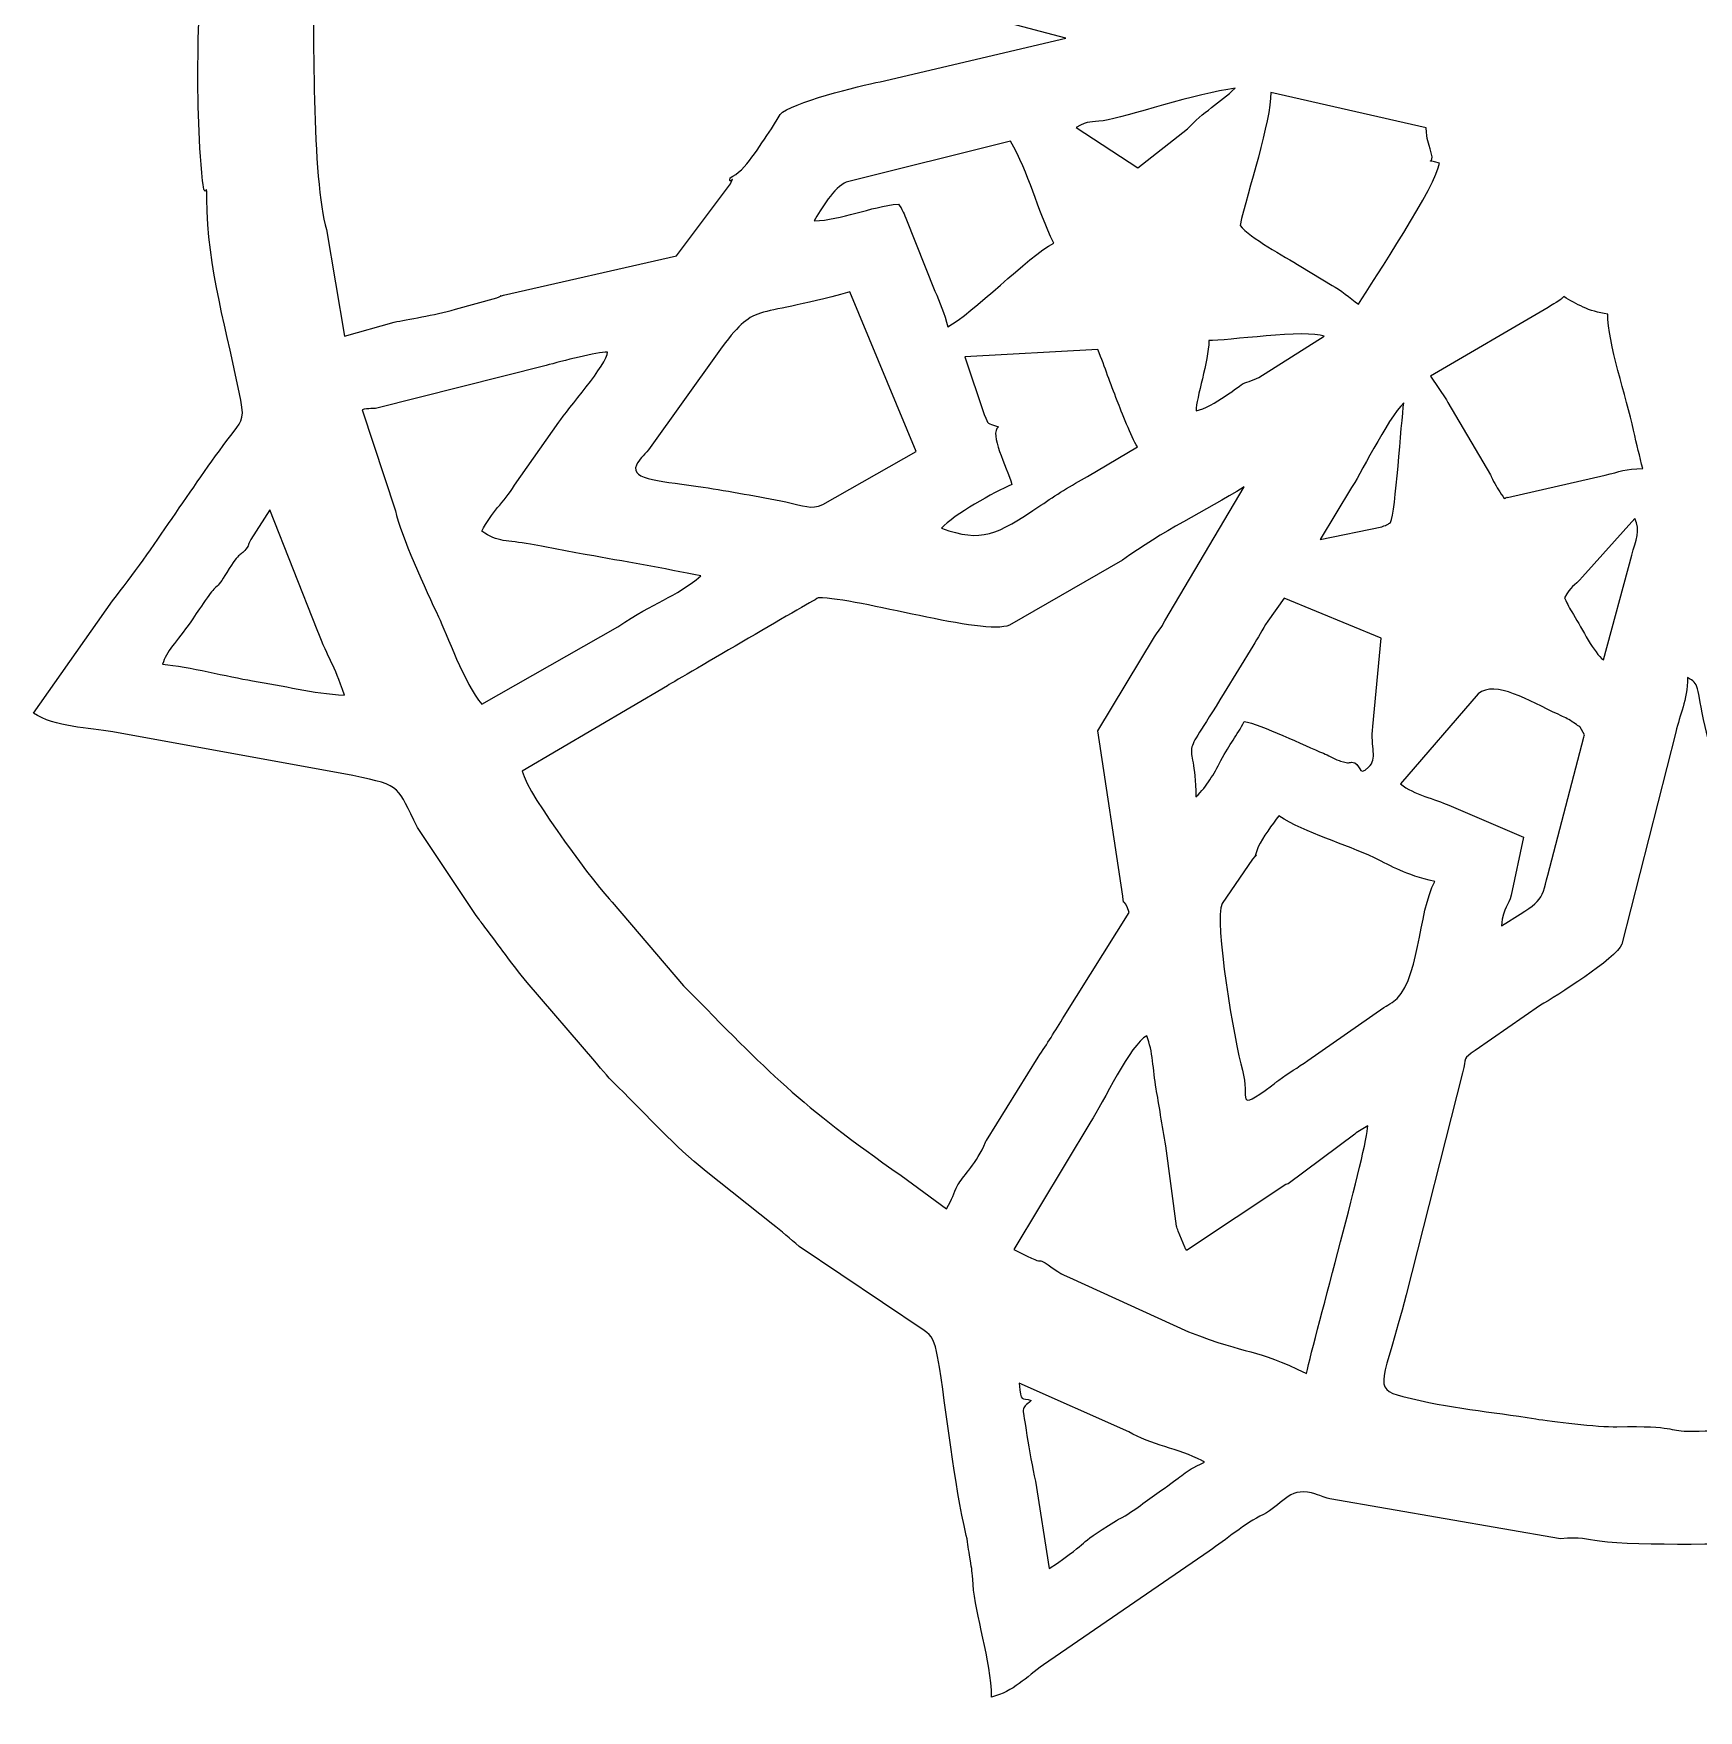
# Model space of a CAD drawing. Header units: millimetres. Extents: x -101 to 99, y -101 to 103.
# Drawn here: x 4.52 to 28.09, y 52.79 to 76.53 of the extents above; entities that cross this region are included whole.
import ezdxf

# ---------------------------------------------------------------- set-up
doc = ezdxf.new("R2010")
doc.units = ezdxf.units.MM
doc.header["$MEASUREMENT"] = 0
doc.layers.add('layer 1', color=7, linetype='Continuous')

msp = doc.modelspace()

# ---------------------------------------------------------------- linework, layer by layer
at = {"layer": 'layer 1'}
for points, knots in [([(49.3329, 69.6046), (49.2068, 69.7942), (49.063, 69.9256), (48.9628, 70.1201), (48.9628, 70.1201), (48.7252, 70.581), (48.4967, 70.5656), (48.672, 71.2179), (48.672, 71.2179), (48.9985, 72.4329), (49.1935, 73.6604), (49.2788, 74.9419), (49.2788, 74.9419), (49.2979, 75.2294), (49.2631, 75.5395), (49.2727, 75.8262), (49.2727, 75.8262), (49.282, 76.1036), (49.3384, 76.2111), (49.3382, 76.577), (49.3382, 76.577), (49.3382, 76.7209), (49.2752, 76.829), (49.2743, 77.0768), (49.2743, 77.0768), (49.2721, 77.6179), (49.2777, 78.1918), (49.1836, 78.7434), (49.1836, 78.7434), (49.1836, 78.7434), (48.6488, 81.6605), (48.6488, 81.6605), (48.6488, 81.6605), (49.1279, 82.3792), (49.6929, 83.057), (50.1663, 83.7835), (50.1663, 83.7835), (50.1663, 83.7835), (51.6617, 85.8653), (51.6617, 85.8653), (51.6617, 85.8653), (51.3902, 86.0437), (50.9704, 86.0581), (50.6489, 86.1096), (50.6489, 86.1096), (50.3084, 86.1642), (49.9095, 86.2347), (49.5848, 86.3007), (49.5848, 86.3007), (48.9134, 86.4373), (48.1897, 86.5359), (47.5111, 86.6775), (47.5111, 86.6775), (47.2407, 86.734), (46.8072, 86.7212), (46.5782, 86.8692), (46.5782, 86.8692), (46.5782, 86.8692), (45.8753, 87.9878), (45.8753, 87.9878), (45.8753, 87.9878), (45.7832, 88.1618), (45.7331, 88.2373), (45.6278, 88.3681), (45.6278, 88.3681), (45.1637, 88.9439), (45.2702, 88.8211), (45.289, 88.9786), (45.289, 88.9786), (45.2911, 88.9959), (45.3113, 88.9945), (45.3217, 89.0033), (45.3217, 89.0033), (45.0565, 89.0127), (45.1817, 88.9744), (45.0416, 89.1621), (45.0416, 89.1621), (45.0416, 89.1621), (43.454, 91.0277), (43.454, 91.0277), (43.454, 91.0277), (43.454, 91.0277), (38.8572, 94.6517), (38.8572, 94.6517), (38.8572, 94.6517), (38.9656, 94.9691), (38.829, 94.8211), (38.7985, 95.158), (38.7985, 95.158), (38.6872, 96.3902), (38.2451, 98.4827), (38.0541, 99.7979), (38.0541, 99.7979), (37.7736, 99.7102), (34.1701, 97.2032), (33.7737, 96.848), (33.7737, 96.848), (33.7737, 96.848), (30.0711, 97.5386), (30.0711, 97.5386), (30.0711, 97.5386), (30.6686, 98.4358), (30.87, 99.3492), (30.3448, 100.3861), (30.3448, 100.3861), (29.863, 101.3375), (28.8791, 101.7442), (27.8743, 101.7435), (27.8743, 101.7435), (26.9339, 101.7428), (26.0669, 100.9784), (25.7184, 100.1958), (25.7184, 100.1958), (25.2817, 99.2152), (25.54, 98.437), (26.0533, 97.5396), (26.0533, 97.5396), (26.0533, 97.5396), (24.3546, 97.2935), (24.3546, 97.2935), (24.3546, 97.2935), (22.553, 96.9199), (22.9925, 96.8451), (22.2499, 97.3681), (22.2499, 97.3681), (22.2499, 97.3681), (20.6712, 98.4925), (20.6712, 98.4925), (20.6712, 98.4925), (20.3647, 98.7067), (18.877, 99.8893), (18.5229, 99.9894), (18.5229, 99.9894), (18.5187, 99.4548), (18.159, 97.8277), (18.0568, 97.3144), (18.0568, 97.3144), (18.0568, 97.3144), (17.7431, 95.7366), (17.7431, 95.7366), (17.7431, 95.7366), (17.7356, 95.6062), (17.7594, 95.6784), (17.7305, 95.5066), (17.7305, 95.5066), (17.6847, 95.2348), (17.6454, 95.1434), (17.6428, 94.8417), (17.6428, 94.8417), (17.366, 94.7773), (16.6733, 94.3134), (16.4087, 94.13), (16.4087, 94.13), (16.4087, 94.13), (14.9833, 93.104), (14.9833, 93.104), (14.9833, 93.104), (14.0991, 92.4116), (12.6647, 91.1556), (11.9975, 90.258), (11.9975, 90.258), (11.9975, 90.258), (11.3502, 89.4606), (11.3502, 89.4606), (11.3502, 89.4606), (11.1776, 89.2437), (11.0587, 89.1054), (10.9157, 88.8907), (10.9157, 88.8907), (10.8381, 88.7743), (10.7956, 88.7158), (10.7042, 88.5992), (10.7042, 88.5992), (10.4338, 88.2542), (9.962, 87.2925), (9.6744, 87.1874), (9.6744, 87.1874), (9.6445, 87.1765), (9.5381, 87.1473), (9.5259, 87.1447), (9.5259, 87.1447), (9.4026, 87.1185), (9.3156, 87.1204), (9.1888, 87.1007), (9.1888, 87.1007), (8.9358, 87.0614), (8.7575, 87.0255), (8.5451, 86.9948), (8.5451, 86.9948), (8.5451, 86.9948), (5.9595, 86.5678), (5.9595, 86.5678), (5.9595, 86.5678), (5.5417, 86.5073), (5.0763, 86.3773), (4.6534, 86.3674), (4.6534, 86.3674), (4.7485, 86.1789), (4.8004, 86.1263), (4.9182, 85.9453), (4.9182, 85.9453), (5.0363, 85.7638), (5.0908, 85.7173), (5.2022, 85.5333), (5.2022, 85.5333), (5.2022, 85.5333), (6.8437, 83.165), (6.8437, 83.165), (6.8437, 83.165), (6.9583, 83.0177), (7.0068, 82.9132), (7.1239, 82.7512), (7.1239, 82.7512), (7.694, 81.9627), (7.6225, 82.2918), (7.4374, 81.3857), (7.4374, 81.3857), (7.4374, 81.3857), (6.9047, 78.2113), (6.9047, 78.2113), (6.9047, 78.2113), (6.8773, 77.0066), (6.785, 75.6665), (6.914, 74.447), (6.914, 74.447), (6.9483, 74.1232), (6.9751, 74.4873), (6.9754, 74.1921), (6.9754, 74.1921), (6.9767, 73.2167), (7.2694, 72.2912), (7.4552, 71.3419), (7.4552, 71.3419), (7.5136, 71.0439), (7.4471, 71.0237), (7.3117, 70.8429), (7.3117, 70.8429), (6.7333, 70.0708), (6.2371, 69.2603), (5.6375, 68.4991), (5.6375, 68.4991), (5.6375, 68.4991), (4.5203, 66.912), (4.5203, 66.912), (4.5203, 66.912), (4.8175, 66.7044), (5.3125, 66.7089), (5.6416, 66.6435), (5.6416, 66.6435), (5.6416, 66.6435), (9.0405, 66.0276), (9.0405, 66.0276), (9.0405, 66.0276), (9.7634, 65.8796), (9.6551, 65.8669), (9.957, 65.2927), (9.957, 65.2927), (9.957, 65.2927), (10.775, 64.0617), (10.775, 64.0617), (10.775, 64.0617), (10.8499, 63.9561), (10.8424, 63.9713), (10.9112, 63.8812), (10.9112, 63.8812), (11.1179, 63.6107), (11.2785, 63.374), (11.5074, 63.0982), (11.5074, 63.0982), (11.5074, 63.0982), (12.4668, 61.9828), (12.4668, 61.9828), (12.4668, 61.9828), (12.5726, 61.8492), (12.6871, 61.7211), (12.7954, 61.6162), (12.7954, 61.6162), (13.2297, 61.1958), (13.5814, 60.7846), (14.042, 60.4229), (14.042, 60.4229), (14.042, 60.4229), (14.9858, 59.6723), (14.9858, 59.6723), (14.9858, 59.6723), (15.1055, 59.578), (15.2316, 59.4679), (15.36, 59.3592), (15.36, 59.3592), (15.36, 59.3592), (17.1268, 58.1696), (17.1268, 58.1696), (17.1268, 58.1696), (17.237, 58.1044), (17.2854, 58.0065), (17.3196, 57.8032), (17.3196, 57.8032), (17.452, 57.0157), (17.5501, 56.0053), (17.7253, 55.2658), (17.7253, 55.2658), (17.7572, 55.1314), (17.753, 55.0888), (17.7784, 54.9359), (17.7784, 54.9359), (17.8084, 54.7547), (17.8083, 54.7898), (17.8218, 54.574), (17.8218, 54.574), (17.8476, 54.1588), (18.0819, 53.4992), (18.0836, 52.9795), (18.0836, 52.9795), (18.399, 53.0617), (18.5694, 53.2593), (18.8167, 53.439), (18.8167, 53.439), (18.8167, 53.439), (21.1641, 55.0471), (21.1641, 55.0471), (21.1641, 55.0471), (21.4032, 55.2081), (21.6697, 55.442), (21.9325, 55.5658), (21.9325, 55.5658), (22.1755, 55.6802), (22.2897, 55.9558), (22.6129, 55.8706), (22.6129, 55.8706), (22.7572, 55.8325), (22.7604, 55.8146), (22.8701, 55.7872), (22.8701, 55.7872), (22.8701, 55.7872), (26.1393, 55.2225), (26.1393, 55.2225), (26.1393, 55.2225), (26.4266, 55.2464), (26.4915, 55.2148), (26.6912, 55.1874), (26.6912, 55.1874), (27.226, 55.1141), (28.7329, 55.1464), (29.3202, 55.1734), (29.3202, 55.1734), (30.1788, 55.2131), (31.0976, 55.376), (31.938, 55.5052), (31.938, 55.5052), (33.543, 55.752), (33.0172, 56.1126), (34.2214, 55.1844), (34.2214, 55.1844), (34.2214, 55.1844), (36.7485, 53.3733), (36.7485, 53.3733), (36.7485, 53.3733), (37.0148, 53.1787), (37.3126, 52.9163), (37.6143, 52.7912), (37.6143, 52.7912), (37.6143, 52.7912), (38.55, 57.8747), (38.55, 57.8747), (38.55, 57.8747), (38.5573, 57.8793), (38.5704, 57.885), (38.5731, 57.8867), (38.5731, 57.8867), (38.5757, 57.8883), (38.5923, 57.897), (38.5956, 57.8992), (38.5956, 57.8992), (38.599, 57.9014), (38.6139, 57.9106), (38.6177, 57.9134), (38.6177, 57.9134), (38.6177, 57.9134), (38.6641, 57.951), (38.6641, 57.951), (38.6641, 57.951), (38.7201, 57.9968), (38.7126, 58.0047), (38.7934, 58.0567), (38.7934, 58.0567), (39.6155, 58.5865), (40.1397, 58.8596), (40.9853, 59.5186), (40.9853, 59.5186), (41.253, 59.7271), (40.7447, 59.361), (41.0484, 59.5672), (41.0484, 59.5672), (41.0484, 59.5672), (41.1989, 59.6721), (41.1989, 59.6721), (41.1989, 59.6721), (41.4233, 59.903), (41.6662, 60.0228), (41.8969, 60.232), (41.8969, 60.232), (42.7747, 61.0282), (43.6123, 61.8422), (44.371, 62.7767), (44.371, 62.7767), (44.4523, 62.8769), (44.5039, 62.9641), (44.5941, 63.0631), (44.5941, 63.0631), (45.0232, 63.5344), (45.4262, 64.0917), (45.7871, 64.6389), (45.7871, 64.6389), (45.7871, 64.6389), (45.9183, 64.8691), (45.9183, 64.8691), (45.9183, 64.8691), (45.9318, 64.8921), (46.0117, 65.0249), (46.0168, 65.0322), (46.0168, 65.0322), (46.0168, 65.0322), (46.1485, 65.1842), (46.1485, 65.1842), (46.1485, 65.1842), (46.1517, 65.1891), (46.1593, 65.2033), (46.1618, 65.2084), (46.1618, 65.2084), (46.1618, 65.2084), (46.3256, 65.5941), (46.3256, 65.5941), (46.3256, 65.5941), (46.8783, 65.5856), (48.3506, 65.903), (48.8767, 65.9933), (48.8767, 65.9933), (48.8767, 65.9933), (51.4721, 66.4727), (51.4721, 66.4727), (51.4721, 66.4727), (51.4721, 66.4727), (49.6834, 69.0796), (49.6834, 69.0796), (49.6834, 69.0796), (49.6138, 69.1897), (49.5919, 69.2397), (49.5149, 69.3489), (49.5149, 69.3489), (49.5149, 69.3489), (49.3329, 69.6046), (49.3329, 69.6046)], [0, 0, 0, 0, 0.0087719, 0.0087719, 0.0087719, 0.0087719, 0.0175439, 0.0175439, 0.0175439, 0.0175439, 0.0263158, 0.0263158, 0.0263158, 0.0263158, 0.0350877, 0.0350877, 0.0350877, 0.0350877, 0.0438596, 0.0438596, 0.0438596, 0.0438596, 0.0526316, 0.0526316, 0.0526316, 0.0526316, 0.0614035, 0.0614035, 0.0614035, 0.0614035, 0.0701754, 0.0701754, 0.0701754, 0.0701754, 0.0789474, 0.0789474, 0.0789474, 0.0789474, 0.0877193, 0.0877193, 0.0877193, 0.0877193, 0.0964912, 0.0964912, 0.0964912, 0.0964912, 0.1052632, 0.1052632, 0.1052632, 0.1052632, 0.1140351, 0.1140351, 0.1140351, 0.1140351, 0.122807, 0.122807, 0.122807, 0.122807, 0.1315789, 0.1315789, 0.1315789, 0.1315789, 0.1403509, 0.1403509, 0.1403509, 0.1403509, 0.1491228, 0.1491228, 0.1491228, 0.1491228, 0.1578947, 0.1578947, 0.1578947, 0.1578947, 0.1666667, 0.1666667, 0.1666667, 0.1666667, 0.1754386, 0.1754386, 0.1754386, 0.1754386, 0.1842105, 0.1842105, 0.1842105, 0.1842105, 0.1929825, 0.1929825, 0.1929825, 0.1929825, 0.2017544, 0.2017544, 0.2017544, 0.2017544, 0.2105263, 0.2105263, 0.2105263, 0.2105263, 0.2192982, 0.2192982, 0.2192982, 0.2192982, 0.2280702, 0.2280702, 0.2280702, 0.2280702, 0.2368421, 0.2368421, 0.2368421, 0.2368421, 0.245614, 0.245614, 0.245614, 0.245614, 0.254386, 0.254386, 0.254386, 0.254386, 0.2631579, 0.2631579, 0.2631579, 0.2631579, 0.2719298, 0.2719298, 0.2719298, 0.2719298, 0.2807018, 0.2807018, 0.2807018, 0.2807018, 0.2894737, 0.2894737, 0.2894737, 0.2894737, 0.2982456, 0.2982456, 0.2982456, 0.2982456, 0.3070175, 0.3070175, 0.3070175, 0.3070175, 0.3157895, 0.3157895, 0.3157895, 0.3157895, 0.3245614, 0.3245614, 0.3245614, 0.3245614, 0.3333333, 0.3333333, 0.3333333, 0.3333333, 0.3421053, 0.3421053, 0.3421053, 0.3421053, 0.3508772, 0.3508772, 0.3508772, 0.3508772, 0.3596491, 0.3596491, 0.3596491, 0.3596491, 0.3684211, 0.3684211, 0.3684211, 0.3684211, 0.377193, 0.377193, 0.377193, 0.377193, 0.3859649, 0.3859649, 0.3859649, 0.3859649, 0.3947368, 0.3947368, 0.3947368, 0.3947368, 0.4035088, 0.4035088, 0.4035088, 0.4035088, 0.4122807, 0.4122807, 0.4122807, 0.4122807, 0.4210526, 0.4210526, 0.4210526, 0.4210526, 0.4298246, 0.4298246, 0.4298246, 0.4298246, 0.4385965, 0.4385965, 0.4385965, 0.4385965, 0.4473684, 0.4473684, 0.4473684, 0.4473684, 0.4561404, 0.4561404, 0.4561404, 0.4561404, 0.4649123, 0.4649123, 0.4649123, 0.4649123, 0.4736842, 0.4736842, 0.4736842, 0.4736842, 0.4824561, 0.4824561, 0.4824561, 0.4824561, 0.4912281, 0.4912281, 0.4912281, 0.4912281, 0.5, 0.5, 0.5, 0.5, 0.5087719, 0.5087719, 0.5087719, 0.5087719, 0.5175439, 0.5175439, 0.5175439, 0.5175439, 0.5263158, 0.5263158, 0.5263158, 0.5263158, 0.5350877, 0.5350877, 0.5350877, 0.5350877, 0.5438596, 0.5438596, 0.5438596, 0.5438596, 0.5526316, 0.5526316, 0.5526316, 0.5526316, 0.5614035, 0.5614035, 0.5614035, 0.5614035, 0.5701754, 0.5701754, 0.5701754, 0.5701754, 0.5789474, 0.5789474, 0.5789474, 0.5789474, 0.5877193, 0.5877193, 0.5877193, 0.5877193, 0.5964912, 0.5964912, 0.5964912, 0.5964912, 0.6052632, 0.6052632, 0.6052632, 0.6052632, 0.6140351, 0.6140351, 0.6140351, 0.6140351, 0.622807, 0.622807, 0.622807, 0.622807, 0.6315789, 0.6315789, 0.6315789, 0.6315789, 0.6403509, 0.6403509, 0.6403509, 0.6403509, 0.6491228, 0.6491228, 0.6491228, 0.6491228, 0.6578947, 0.6578947, 0.6578947, 0.6578947, 0.6666667, 0.6666667, 0.6666667, 0.6666667, 0.6754386, 0.6754386, 0.6754386, 0.6754386, 0.6842105, 0.6842105, 0.6842105, 0.6842105, 0.6929825, 0.6929825, 0.6929825, 0.6929825, 0.7017544, 0.7017544, 0.7017544, 0.7017544, 0.7105263, 0.7105263, 0.7105263, 0.7105263, 0.7192982, 0.7192982, 0.7192982, 0.7192982, 0.7280702, 0.7280702, 0.7280702, 0.7280702, 0.7368421, 0.7368421, 0.7368421, 0.7368421, 0.745614, 0.745614, 0.745614, 0.745614, 0.754386, 0.754386, 0.754386, 0.754386, 0.7631579, 0.7631579, 0.7631579, 0.7631579, 0.7719298, 0.7719298, 0.7719298, 0.7719298, 0.7807018, 0.7807018, 0.7807018, 0.7807018, 0.7894737, 0.7894737, 0.7894737, 0.7894737, 0.7982456, 0.7982456, 0.7982456, 0.7982456, 0.8070175, 0.8070175, 0.8070175, 0.8070175, 0.8157895, 0.8157895, 0.8157895, 0.8157895, 0.8245614, 0.8245614, 0.8245614, 0.8245614, 0.8333333, 0.8333333, 0.8333333, 0.8333333, 0.8421053, 0.8421053, 0.8421053, 0.8421053, 0.8508772, 0.8508772, 0.8508772, 0.8508772, 0.8596491, 0.8596491, 0.8596491, 0.8596491, 0.8684211, 0.8684211, 0.8684211, 0.8684211, 0.877193, 0.877193, 0.877193, 0.877193, 0.8859649, 0.8859649, 0.8859649, 0.8859649, 0.8947368, 0.8947368, 0.8947368, 0.8947368, 0.9035088, 0.9035088, 0.9035088, 0.9035088, 0.9122807, 0.9122807, 0.9122807, 0.9122807, 0.9210526, 0.9210526, 0.9210526, 0.9210526, 0.9298246, 0.9298246, 0.9298246, 0.9298246, 0.9385965, 0.9385965, 0.9385965, 0.9385965, 0.9473684, 0.9473684, 0.9473684, 0.9473684, 0.9561404, 0.9561404, 0.9561404, 0.9561404, 0.9649123, 0.9649123, 0.9649123, 0.9649123, 0.9736842, 0.9736842, 0.9736842, 0.9736842, 0.9824561, 0.9824561, 0.9824561, 0.9824561, 1, 1, 1, 1]), ([(15.0738, 77.7133), (15.2736, 77.4215), (15.3194, 77.4617), (15.5328, 77.4182), (15.5328, 77.4182), (15.5328, 77.4182), (19.1366, 76.4657), (19.1366, 76.4657), (19.1366, 76.4657), (19.1366, 76.4657), (16.5048, 75.8495), (16.5048, 75.8495), (16.5048, 75.8495), (16.2224, 75.7949), (15.2357, 75.5481), (15.0886, 75.3843), (15.0886, 75.3843), (15.0886, 75.3843), (14.9657, 75.1823), (14.9657, 75.1823), (14.9657, 75.1823), (14.7933, 74.9398), (14.6015, 74.5845), (14.3811, 74.4906), (14.3811, 74.4906), (14.3623, 74.3589), (14.4601, 74.5607), (14.3882, 74.4058), (14.3882, 74.4058), (14.3882, 74.4058), (13.6213, 73.3821), (13.6213, 73.3821), (13.6213, 73.3821), (13.6213, 73.3821), (11.1741, 72.8258), (11.1741, 72.8258), (11.1741, 72.8258), (11.0675, 72.8048), (11.2064, 72.8361), (11.078, 72.7906), (11.078, 72.7906), (11.078, 72.7906), (10.4918, 72.6286), (10.4918, 72.6286), (10.4918, 72.6286), (10.1904, 72.5391), (9.8114, 72.4879), (9.6273, 72.4453), (9.6273, 72.4453), (9.6273, 72.4453), (8.921, 72.2466), (8.921, 72.2466), (8.921, 72.2466), (8.921, 72.2466), (8.6678, 73.7572), (8.6678, 73.7572), (8.6678, 73.7572), (8.4594, 74.4311), (8.4835, 76.6664), (8.483, 77.6439), (8.483, 77.6439), (8.483, 77.6439), (8.6944, 79.3104), (8.6944, 79.3104), (8.6944, 79.3104), (8.7097, 79.6191), (8.8319, 80.5183), (9.0468, 80.8446), (9.0468, 80.8446), (9.0468, 80.8446), (11.9583, 80.1163), (11.9583, 80.1163), (11.9583, 80.1163), (12.9818, 79.8512), (13.6911, 79.8219), (13.9643, 79.3154), (13.9643, 79.3154), (14.0713, 79.1171), (14.0976, 79.2641), (14.1653, 78.9325), (14.1653, 78.9325), (14.181, 78.8555), (14.1634, 78.8969), (14.1928, 78.8442), (14.1928, 78.8442), (14.1928, 78.8442), (15.0738, 77.7133), (15.0738, 77.7133)], [0, 0, 0, 0, 0.0434783, 0.0434783, 0.0434783, 0.0434783, 0.0869565, 0.0869565, 0.0869565, 0.0869565, 0.1304348, 0.1304348, 0.1304348, 0.1304348, 0.173913, 0.173913, 0.173913, 0.173913, 0.2173913, 0.2173913, 0.2173913, 0.2173913, 0.2608696, 0.2608696, 0.2608696, 0.2608696, 0.3043478, 0.3043478, 0.3043478, 0.3043478, 0.3478261, 0.3478261, 0.3478261, 0.3478261, 0.3913043, 0.3913043, 0.3913043, 0.3913043, 0.4347826, 0.4347826, 0.4347826, 0.4347826, 0.4782609, 0.4782609, 0.4782609, 0.4782609, 0.5217391, 0.5217391, 0.5217391, 0.5217391, 0.5652174, 0.5652174, 0.5652174, 0.5652174, 0.6086957, 0.6086957, 0.6086957, 0.6086957, 0.6521739, 0.6521739, 0.6521739, 0.6521739, 0.6956522, 0.6956522, 0.6956522, 0.6956522, 0.7391304, 0.7391304, 0.7391304, 0.7391304, 0.7826087, 0.7826087, 0.7826087, 0.7826087, 0.826087, 0.826087, 0.826087, 0.826087, 0.8695652, 0.8695652, 0.8695652, 0.8695652, 0.9130435, 0.9130435, 0.9130435, 0.9130435, 1, 1, 1, 1]), ([(19.279, 75.199), (19.4671, 75.3093), (19.4843, 75.2669), (19.6649, 75.2971), (19.6649, 75.2971), (19.9859, 75.3509), (21.0013, 75.69), (21.5312, 75.7567), (21.5312, 75.7567), (21.3238, 75.5591), (21.0699, 75.4134), (20.8588, 75.1834), (20.8588, 75.1834), (20.8588, 75.1834), (20.1549, 74.6314), (20.1549, 74.6314), (20.1549, 74.6314), (20.1549, 74.6314), (19.279, 75.199), (19.279, 75.199)], [0, 0, 0, 0, 0.1666667, 0.1666667, 0.1666667, 0.1666667, 0.3333333, 0.3333333, 0.3333333, 0.3333333, 0.5, 0.5, 0.5, 0.5, 0.6666667, 0.6666667, 0.6666667, 0.6666667, 1, 1, 1, 1]), ([(24.3089, 74.8426), (24.3595, 74.6613), (24.1931, 74.7703), (24.4226, 74.6942), (24.4226, 74.6942), (24.3986, 74.4128), (23.4852, 73.0342), (23.2782, 72.7006), (23.2782, 72.7006), (23.1544, 72.787), (23.0205, 72.9078), (22.9034, 72.9642), (22.9034, 72.9642), (22.9034, 72.9642), (22.4624, 73.2344), (22.4624, 73.2344), (22.4624, 73.2344), (22.2162, 73.3806), (21.7501, 73.6339), (21.6011, 73.8156), (21.6011, 73.8156), (21.707, 74.2987), (22.0407, 75.284), (22.0377, 75.6984), (22.0377, 75.6984), (22.0377, 75.6984), (24.2345, 75.1963), (24.2345, 75.1963), (24.2345, 75.1963), (24.2446, 75.0096), (24.2611, 75.0143), (24.3089, 74.8426)], [0, 0, 0, 0, 0.1111111, 0.1111111, 0.1111111, 0.1111111, 0.2222222, 0.2222222, 0.2222222, 0.2222222, 0.3333333, 0.3333333, 0.3333333, 0.3333333, 0.4444444, 0.4444444, 0.4444444, 0.4444444, 0.5555556, 0.5555556, 0.5555556, 0.5555556, 0.6666667, 0.6666667, 0.6666667, 0.6666667, 0.7777778, 0.7777778, 0.7777778, 0.7777778, 1, 1, 1, 1]), ([(15.5735, 73.8781), (15.6623, 74.042), (15.8586, 74.36), (16.027, 74.4281), (16.027, 74.4281), (16.027, 74.4281), (18.3508, 75.0077), (18.3508, 75.0077), (18.3508, 75.0077), (18.6162, 74.5529), (18.7241, 74.0542), (18.9625, 73.5645), (18.9625, 73.5645), (18.6082, 73.378), (17.8052, 72.5607), (17.4626, 72.3785), (17.4626, 72.3785), (17.422, 72.5654), (17.3468, 72.7305), (17.2821, 72.8863), (17.2821, 72.8863), (17.2821, 72.8863), (16.8719, 73.9175), (16.8719, 73.9175), (16.8719, 73.9175), (16.8252, 74.0175), (16.8263, 74.03), (16.7659, 74.1179), (16.7659, 74.1179), (16.3697, 74.0781), (15.9538, 73.8919), (15.5735, 73.8781)], [0, 0, 0, 0, 0.1111111, 0.1111111, 0.1111111, 0.1111111, 0.2222222, 0.2222222, 0.2222222, 0.2222222, 0.3333333, 0.3333333, 0.3333333, 0.3333333, 0.4444444, 0.4444444, 0.4444444, 0.4444444, 0.5555556, 0.5555556, 0.5555556, 0.5555556, 0.6666667, 0.6666667, 0.6666667, 0.6666667, 0.7777778, 0.7777778, 0.7777778, 0.7777778, 1, 1, 1, 1]), ([(15.6949, 69.8624), (15.5184, 69.7887), (15.4385, 69.8463), (15.1713, 69.8997), (15.1713, 69.8997), (14.779, 69.9782), (14.3749, 70.0506), (13.9985, 70.1099), (13.9985, 70.1099), (13.4463, 70.1968), (12.957, 70.2014), (13.0564, 70.4226), (13.0564, 70.4226), (13.0936, 70.5054), (13.1556, 70.5535), (13.2278, 70.6384), (13.2278, 70.6384), (13.2278, 70.6384), (14.2199, 72.0311), (14.2199, 72.0311), (14.2199, 72.0311), (14.7671, 72.7563), (14.636, 72.4691), (16.0756, 72.8728), (16.0756, 72.8728), (16.0756, 72.8728), (17.0167, 70.6151), (17.0167, 70.6151), (17.0167, 70.6151), (17.0167, 70.6151), (15.6949, 69.8624), (15.6949, 69.8624)], [0, 0, 0, 0, 0.1111111, 0.1111111, 0.1111111, 0.1111111, 0.2222222, 0.2222222, 0.2222222, 0.2222222, 0.3333333, 0.3333333, 0.3333333, 0.3333333, 0.4444444, 0.4444444, 0.4444444, 0.4444444, 0.5555556, 0.5555556, 0.5555556, 0.5555556, 0.6666667, 0.6666667, 0.6666667, 0.6666667, 0.7777778, 0.7777778, 0.7777778, 0.7777778, 1, 1, 1, 1]), ([(25.9615, 72.6538), (26.0192, 72.6893), (26.0226, 72.6881), (26.0772, 72.7242), (26.0772, 72.7242), (26.1962, 72.8031), (26.1226, 72.7551), (26.1845, 72.8068), (26.1845, 72.8068), (26.3683, 72.7002), (26.5288, 72.5973), (26.8074, 72.5604), (26.8074, 72.5604), (26.8018, 72.1649), (27.073, 71.3703), (27.1705, 70.9183), (27.1705, 70.9183), (27.2175, 70.7007), (27.2607, 70.5486), (27.3012, 70.3721), (27.3012, 70.3721), (27.0587, 70.3696), (26.9769, 70.3299), (26.7699, 70.2779), (26.7699, 70.2779), (26.7699, 70.2779), (25.3884, 69.9628), (25.3884, 69.9628), (25.3884, 69.9628), (25.38, 69.9776), (25.3562, 69.9539), (25.3404, 69.9483), (25.3404, 69.9483), (25.2825, 70.0365), (25.2363, 70.1068), (25.1913, 70.1901), (25.1913, 70.1901), (25.1377, 70.2892), (25.1665, 70.2451), (25.1479, 70.2853), (25.1479, 70.2853), (25.1479, 70.2853), (24.5445, 71.3098), (24.5445, 71.3098), (24.5445, 71.3098), (24.5401, 71.3179), (24.531, 71.3348), (24.5261, 71.3435), (24.5261, 71.3435), (24.5261, 71.3435), (24.297, 71.6817), (24.297, 71.6817), (24.297, 71.6817), (24.297, 71.6817), (25.9615, 72.6538), (25.9615, 72.6538)], [0, 0, 0, 0, 0.0666667, 0.0666667, 0.0666667, 0.0666667, 0.1333333, 0.1333333, 0.1333333, 0.1333333, 0.2, 0.2, 0.2, 0.2, 0.2666667, 0.2666667, 0.2666667, 0.2666667, 0.3333333, 0.3333333, 0.3333333, 0.3333333, 0.4, 0.4, 0.4, 0.4, 0.4666667, 0.4666667, 0.4666667, 0.4666667, 0.5333333, 0.5333333, 0.5333333, 0.5333333, 0.6, 0.6, 0.6, 0.6, 0.6666667, 0.6666667, 0.6666667, 0.6666667, 0.7333333, 0.7333333, 0.7333333, 0.7333333, 0.8, 0.8, 0.8, 0.8, 0.8666667, 0.8666667, 0.8666667, 0.8666667, 1, 1, 1, 1]), ([(21.1593, 72.1836), (21.3891, 72.1791), (22.5523, 72.3471), (22.7908, 72.2466), (22.7908, 72.2466), (22.7908, 72.2466), (21.8663, 71.6621), (21.8663, 71.6621), (21.8663, 71.6621), (21.793, 71.6233), (21.6504, 71.578), (21.6436, 71.5749), (21.6436, 71.5749), (21.6113, 71.5601), (21.2215, 71.2438), (20.9796, 71.1887), (20.9796, 71.1887), (20.9773, 71.3743), (21.1576, 71.8882), (21.1593, 72.1836)], [0, 0, 0, 0, 0.1666667, 0.1666667, 0.1666667, 0.1666667, 0.3333333, 0.3333333, 0.3333333, 0.3333333, 0.5, 0.5, 0.5, 0.5, 0.6666667, 0.6666667, 0.6666667, 0.6666667, 1, 1, 1, 1]), ([(9.172, 71.2039), (9.2497, 71.2278), (9.3618, 71.2234), (9.3624, 71.2235), (9.3624, 71.2235), (9.3624, 71.2235), (11.7767, 71.8319), (11.7767, 71.8319), (11.7767, 71.8319), (11.9994, 71.8921), (12.5076, 72.0263), (12.6444, 72.022), (12.6444, 72.022), (12.6521, 71.8581), (12.0711, 71.2029), (11.9567, 71.0312), (11.9567, 71.0312), (11.9567, 71.0312), (11.3296, 70.1356), (11.3296, 70.1356), (11.3296, 70.1356), (11.1767, 69.8867), (10.9993, 69.7576), (10.8663, 69.4852), (10.8663, 69.4852), (11.0961, 69.3232), (11.2196, 69.3632), (11.5564, 69.3022), (11.5564, 69.3022), (11.8357, 69.2517), (12.069, 69.2029), (12.3568, 69.1518), (12.3568, 69.1518), (12.8553, 69.0632), (13.4549, 68.9572), (13.9677, 68.8544), (13.9677, 68.8544), (13.5959, 68.5403), (13.3214, 68.4903), (12.7943, 68.1332), (12.7943, 68.1332), (12.7943, 68.1332), (10.8665, 67.0377), (10.8665, 67.0377), (10.8665, 67.0377), (10.6232, 67.3204), (10.3608, 68.046), (10.2533, 68.2741), (10.2533, 68.2741), (10.0805, 68.6407), (9.7102, 69.4434), (9.6427, 69.7742), (9.6427, 69.7742), (9.6427, 69.7742), (9.172, 71.2039), (9.172, 71.2039)], [0, 0, 0, 0, 0.0666667, 0.0666667, 0.0666667, 0.0666667, 0.1333333, 0.1333333, 0.1333333, 0.1333333, 0.2, 0.2, 0.2, 0.2, 0.2666667, 0.2666667, 0.2666667, 0.2666667, 0.3333333, 0.3333333, 0.3333333, 0.3333333, 0.4, 0.4, 0.4, 0.4, 0.4666667, 0.4666667, 0.4666667, 0.4666667, 0.5333333, 0.5333333, 0.5333333, 0.5333333, 0.6, 0.6, 0.6, 0.6, 0.6666667, 0.6666667, 0.6666667, 0.6666667, 0.7333333, 0.7333333, 0.7333333, 0.7333333, 0.8, 0.8, 0.8, 0.8, 0.8666667, 0.8666667, 0.8666667, 0.8666667, 1, 1, 1, 1]), ([(19.8631, 71.3302), (19.9217, 71.1785), (20.0621, 70.8212), (20.1476, 70.6815), (20.1476, 70.6815), (20.1476, 70.6815), (19.4408, 70.2606), (19.4408, 70.2606), (19.4408, 70.2606), (19.2109, 70.1368), (18.9878, 69.9925), (18.783, 69.8543), (18.783, 69.8543), (18.1408, 69.4212), (17.9467, 69.3269), (17.3749, 69.5274), (17.3749, 69.5274), (17.547, 69.724), (18.1208, 70.0377), (18.3692, 70.1471), (18.3692, 70.1471), (18.3025, 70.4068), (18.0418, 70.8655), (18.1812, 70.9637), (18.1812, 70.9637), (17.9988, 71.0279), (18.0555, 70.9822), (17.9766, 71.136), (17.9766, 71.136), (17.9766, 71.136), (17.7059, 71.9539), (17.7059, 71.9539), (17.7059, 71.9539), (17.7059, 71.9539), (19.5901, 72.0583), (19.5901, 72.0583), (19.5901, 72.0583), (19.6904, 71.7924), (19.7632, 71.5887), (19.8631, 71.3302)], [0, 0, 0, 0, 0.0909091, 0.0909091, 0.0909091, 0.0909091, 0.1818182, 0.1818182, 0.1818182, 0.1818182, 0.2727273, 0.2727273, 0.2727273, 0.2727273, 0.3636364, 0.3636364, 0.3636364, 0.3636364, 0.4545455, 0.4545455, 0.4545455, 0.4545455, 0.5454545, 0.5454545, 0.5454545, 0.5454545, 0.6363636, 0.6363636, 0.6363636, 0.6363636, 0.7272727, 0.7272727, 0.7272727, 0.7272727, 0.8181818, 0.8181818, 0.8181818, 0.8181818, 1, 1, 1, 1]), ([(23.1792, 70.1045), (23.2618, 70.2067), (23.6898, 71.0832), (23.9205, 71.3052), (23.9205, 71.3052), (23.8799, 71.0158), (23.8035, 69.7619), (23.7321, 69.6107), (23.7321, 69.6107), (23.6838, 69.5807), (23.7008, 69.5827), (23.6065, 69.5489), (23.6065, 69.5489), (23.6065, 69.5489), (22.7364, 69.368), (22.7364, 69.368), (22.7364, 69.368), (22.7364, 69.368), (23.1792, 70.1045), (23.1792, 70.1045)], [0, 0, 0, 0, 0.1666667, 0.1666667, 0.1666667, 0.1666667, 0.3333333, 0.3333333, 0.3333333, 0.3333333, 0.5, 0.5, 0.5, 0.5, 0.6666667, 0.6666667, 0.6666667, 0.6666667, 1, 1, 1, 1]), ([(19.5901, 66.661), (19.5901, 66.661), (19.9437, 64.3199), (19.9437, 64.3199), (19.9437, 64.3199), (19.9527, 64.1293), (19.9435, 64.3604), (20.0294, 64.0879), (20.0294, 64.0879), (20.0294, 64.0879), (19.1128, 62.6216), (19.1128, 62.6216), (19.1128, 62.6216), (18.9735, 62.4028), (18.8743, 62.2307), (18.745, 62.0409), (18.745, 62.0409), (18.745, 62.0409), (18.0099, 60.862), (18.0099, 60.862), (18.0099, 60.862), (18.0067, 60.8564), (17.9994, 60.8414), (17.9966, 60.8359), (17.9966, 60.8359), (17.9966, 60.8359), (17.9754, 60.78), (17.9754, 60.78), (17.9754, 60.78), (17.8361, 60.497), (17.6696, 60.3455), (17.606, 60.2304), (17.606, 60.2304), (17.5366, 60.1048), (17.5339, 60.0336), (17.4453, 59.894), (17.4453, 59.894), (17.4453, 59.894), (16.8053, 60.3632), (16.8053, 60.3632), (16.8053, 60.3632), (15.3572, 61.3742), (14.9473, 61.8055), (13.7205, 63.0521), (13.7205, 63.0521), (13.7205, 63.0521), (12.7119, 64.236), (12.7119, 64.236), (12.7119, 64.236), (12.5254, 64.4175), (11.5225, 65.7364), (11.4399, 66.0876), (11.4399, 66.0876), (11.4399, 66.0876), (13.4942, 67.2982), (13.4942, 67.2982), (13.4942, 67.2982), (13.714, 67.431), (15.6194, 68.5437), (15.6362, 68.5437), (15.6362, 68.5437), (16.1952, 68.5437), (17.9805, 67.9989), (18.3384, 68.1561), (18.3384, 68.1561), (18.3384, 68.1561), (19.9378, 69.0758), (19.9378, 69.0758), (19.9378, 69.0758), (20.4954, 69.4822), (21.1011, 69.7716), (21.6611, 70.1128), (21.6611, 70.1128), (21.6611, 70.1128), (20.5356, 68.2148), (20.5356, 68.2148), (20.5356, 68.2148), (20.4913, 68.1249), (20.4402, 68.0645), (20.3921, 67.9926), (20.3921, 67.9926), (20.3921, 67.9926), (19.5901, 66.661), (19.5901, 66.661)], [0, 0, 0, 0, 0.0454545, 0.0454545, 0.0454545, 0.0454545, 0.0909091, 0.0909091, 0.0909091, 0.0909091, 0.1363636, 0.1363636, 0.1363636, 0.1363636, 0.1818182, 0.1818182, 0.1818182, 0.1818182, 0.2272727, 0.2272727, 0.2272727, 0.2272727, 0.2727273, 0.2727273, 0.2727273, 0.2727273, 0.3181818, 0.3181818, 0.3181818, 0.3181818, 0.3636364, 0.3636364, 0.3636364, 0.3636364, 0.4090909, 0.4090909, 0.4090909, 0.4090909, 0.4545455, 0.4545455, 0.4545455, 0.4545455, 0.5, 0.5, 0.5, 0.5, 0.5454545, 0.5454545, 0.5454545, 0.5454545, 0.5909091, 0.5909091, 0.5909091, 0.5909091, 0.6363636, 0.6363636, 0.6363636, 0.6363636, 0.6818182, 0.6818182, 0.6818182, 0.6818182, 0.7272727, 0.7272727, 0.7272727, 0.7272727, 0.7727273, 0.7727273, 0.7727273, 0.7727273, 0.8181818, 0.8181818, 0.8181818, 0.8181818, 0.8636364, 0.8636364, 0.8636364, 0.8636364, 0.9090909, 0.9090909, 0.9090909, 0.9090909, 1, 1, 1, 1]), ([(7.5952, 69.3697), (7.5952, 69.3697), (7.8651, 69.788), (7.8651, 69.788), (7.8651, 69.788), (7.8651, 69.788), (8.5367, 68.0916), (8.5367, 68.0916), (8.5367, 68.0916), (8.7083, 67.6334), (8.7661, 67.6395), (8.921, 67.1631), (8.921, 67.1631), (8.4635, 67.1895), (8.0647, 67.2996), (7.6189, 67.3693), (7.6189, 67.3693), (7.2781, 67.4225), (6.7158, 67.5739), (6.3481, 67.6026), (6.3481, 67.6026), (6.3962, 67.7827), (6.5448, 67.913), (6.7455, 68.205), (6.7455, 68.205), (6.8244, 68.3198), (6.8717, 68.3845), (6.9504, 68.505), (6.9504, 68.505), (7.0983, 68.7316), (7.1071, 68.6481), (7.2562, 68.9), (7.2562, 68.9), (7.4538, 69.234), (7.4397, 69.1084), (7.5438, 69.2573), (7.5438, 69.2573), (7.5948, 69.3303), (7.5295, 69.246), (7.5952, 69.3697)], [0, 0, 0, 0, 0.0909091, 0.0909091, 0.0909091, 0.0909091, 0.1818182, 0.1818182, 0.1818182, 0.1818182, 0.2727273, 0.2727273, 0.2727273, 0.2727273, 0.3636364, 0.3636364, 0.3636364, 0.3636364, 0.4545455, 0.4545455, 0.4545455, 0.4545455, 0.5454545, 0.5454545, 0.5454545, 0.5454545, 0.6363636, 0.6363636, 0.6363636, 0.6363636, 0.7272727, 0.7272727, 0.7272727, 0.7272727, 0.8181818, 0.8181818, 0.8181818, 0.8181818, 1, 1, 1, 1]), ([(26.1931, 68.5438), (26.2944, 68.7163), (26.3146, 68.6941), (26.4514, 68.839), (26.4514, 68.839), (26.4514, 68.839), (27.1913, 69.6668), (27.1913, 69.6668), (27.1913, 69.6668), (27.2717, 69.4947), (27.2068, 69.3645), (27.1457, 69.1449), (27.1457, 69.1449), (27.1457, 69.1449), (26.7447, 67.6652), (26.7447, 67.6652), (26.7447, 67.6652), (26.6126, 67.7605), (26.4482, 68.0961), (26.3198, 68.3061), (26.3198, 68.3061), (26.2532, 68.4149), (26.247, 68.4283), (26.1931, 68.5438)], [0, 0, 0, 0, 0.1428571, 0.1428571, 0.1428571, 0.1428571, 0.2857143, 0.2857143, 0.2857143, 0.2857143, 0.4285714, 0.4285714, 0.4285714, 0.4285714, 0.5714286, 0.5714286, 0.5714286, 0.5714286, 0.7142857, 0.7142857, 0.7142857, 0.7142857, 1, 1, 1, 1]), ([(21.6611, 66.7917), (21.5524, 66.588), (21.4597, 66.4795), (21.3302, 66.2389), (21.3302, 66.2389), (21.2201, 66.0345), (21.1438, 65.8892), (20.9759, 65.7245), (20.9759, 65.7245), (20.9569, 66.6936), (20.7005, 66.0944), (21.3774, 67.1986), (21.3774, 67.1986), (21.3774, 67.1986), (21.7816, 67.8576), (21.7816, 67.8576), (21.7816, 67.8576), (21.8593, 67.984), (21.912, 68.084), (21.9927, 68.2126), (21.9927, 68.2126), (21.9927, 68.2126), (22.226, 68.5396), (22.226, 68.5396), (22.226, 68.5396), (22.226, 68.5396), (23.5993, 67.9714), (23.5993, 67.9714), (23.5993, 67.9714), (23.5993, 67.9714), (23.479, 66.7191), (23.479, 66.7191), (23.479, 66.7191), (23.4454, 66.4235), (23.5536, 66.2687), (23.4216, 66.1453), (23.4216, 66.1453), (23.2574, 65.9917), (23.3299, 66.2094), (23.1772, 66.2171), (23.1772, 66.2171), (23.173, 66.2173), (23.1572, 66.2096), (23.1525, 66.2097), (23.1525, 66.2097), (23.1468, 66.2098), (23.1287, 66.204), (23.1222, 66.2046), (23.1222, 66.2046), (23.1205, 66.2048), (23.0101, 66.2357), (23.0042, 66.238), (23.0042, 66.238), (22.9204, 66.2715), (22.848, 66.3132), (22.7806, 66.3413), (22.7806, 66.3413), (22.5196, 66.4504), (21.8907, 66.7556), (21.6611, 66.7917)], [0, 0, 0, 0, 0.0625, 0.0625, 0.0625, 0.0625, 0.125, 0.125, 0.125, 0.125, 0.1875, 0.1875, 0.1875, 0.1875, 0.25, 0.25, 0.25, 0.25, 0.3125, 0.3125, 0.3125, 0.3125, 0.375, 0.375, 0.375, 0.375, 0.4375, 0.4375, 0.4375, 0.4375, 0.5, 0.5, 0.5, 0.5, 0.5625, 0.5625, 0.5625, 0.5625, 0.625, 0.625, 0.625, 0.625, 0.6875, 0.6875, 0.6875, 0.6875, 0.75, 0.75, 0.75, 0.75, 0.8125, 0.8125, 0.8125, 0.8125, 0.875, 0.875, 0.875, 0.875, 1, 1, 1, 1]), ([(32.2047, 57.1843), (32.2047, 57.1843), (31.2274, 57.0402), (31.2274, 57.0402), (31.2274, 57.0402), (30.3723, 56.8677), (28.7556, 56.7487), (27.9371, 56.7455), (27.9371, 56.7455), (27.6494, 56.7444), (27.791, 56.8259), (26.9357, 56.8075), (26.9357, 56.8075), (26.671, 56.8018), (25.9989, 56.8843), (25.7875, 56.9187), (25.7875, 56.9187), (25.1424, 57.0235), (24.5757, 57.0639), (23.9034, 57.2362), (23.9034, 57.2362), (23.4556, 57.3509), (23.6357, 57.4394), (23.9517, 58.6747), (23.9517, 58.6747), (23.9517, 58.6747), (24.7499, 61.8181), (24.7499, 61.8181), (24.7499, 61.8181), (24.8081, 62.0457), (24.7499, 62.0106), (24.9277, 62.1353), (24.9277, 62.1353), (24.9277, 62.1353), (25.8547, 62.7759), (25.8547, 62.7759), (25.8547, 62.7759), (26.0631, 62.8979), (26.932, 63.4323), (27.0046, 63.64), (27.0046, 63.64), (27.0046, 63.64), (27.7688, 66.6425), (27.7688, 66.6425), (27.7688, 66.6425), (27.8299, 66.8917), (27.9295, 67.0837), (27.9373, 67.4139), (27.9373, 67.4139), (28.1039, 67.3259), (28.062, 67.3023), (28.1839, 66.7197), (28.1839, 66.7197), (28.1839, 66.7197), (28.7025, 64.5398), (28.7025, 64.5398), (28.7025, 64.5398), (28.9025, 63.7338), (28.824, 63.4926), (29.421, 63.1674), (29.421, 63.1674), (29.5019, 63.1232), (29.6115, 63.0387), (29.705, 62.9701), (29.705, 62.9701), (29.812, 62.8917), (29.8986, 62.8345), (29.9949, 62.7565), (29.9949, 62.7565), (29.9949, 62.7565), (30.1906, 62.583), (30.1906, 62.583), (30.1906, 62.583), (30.1973, 62.5782), (30.2133, 62.569), (30.2198, 62.5649), (30.2198, 62.5649), (30.2198, 62.5649), (30.6632, 62.2369), (30.6632, 62.2369), (30.6632, 62.2369), (30.9, 62.0781), (31.0262, 62.172), (31.127, 61.7537), (31.127, 61.7537), (31.127, 61.7537), (32.2047, 57.1843), (32.2047, 57.1843)], [0, 0, 0, 0, 0.0434783, 0.0434783, 0.0434783, 0.0434783, 0.0869565, 0.0869565, 0.0869565, 0.0869565, 0.1304348, 0.1304348, 0.1304348, 0.1304348, 0.173913, 0.173913, 0.173913, 0.173913, 0.2173913, 0.2173913, 0.2173913, 0.2173913, 0.2608696, 0.2608696, 0.2608696, 0.2608696, 0.3043478, 0.3043478, 0.3043478, 0.3043478, 0.3478261, 0.3478261, 0.3478261, 0.3478261, 0.3913043, 0.3913043, 0.3913043, 0.3913043, 0.4347826, 0.4347826, 0.4347826, 0.4347826, 0.4782609, 0.4782609, 0.4782609, 0.4782609, 0.5217391, 0.5217391, 0.5217391, 0.5217391, 0.5652174, 0.5652174, 0.5652174, 0.5652174, 0.6086957, 0.6086957, 0.6086957, 0.6086957, 0.6521739, 0.6521739, 0.6521739, 0.6521739, 0.6956522, 0.6956522, 0.6956522, 0.6956522, 0.7391304, 0.7391304, 0.7391304, 0.7391304, 0.7826087, 0.7826087, 0.7826087, 0.7826087, 0.826087, 0.826087, 0.826087, 0.826087, 0.8695652, 0.8695652, 0.8695652, 0.8695652, 0.9130435, 0.9130435, 0.9130435, 0.9130435, 1, 1, 1, 1]), ([(25.3014, 63.8998), (25.3284, 64.1876), (25.4065, 64.1735), (25.4402, 64.3312), (25.4402, 64.3312), (25.4402, 64.3312), (25.615, 65.1548), (25.615, 65.1548), (25.615, 65.1548), (25.615, 65.1548), (24.5554, 65.6052), (24.5554, 65.6052), (24.5554, 65.6052), (24.3698, 65.6956), (24.0622, 65.7533), (23.8711, 65.9079), (23.8711, 65.9079), (23.8711, 65.9079), (24.9731, 67.1836), (24.9731, 67.1836), (24.9731, 67.1836), (25.2144, 67.3884), (25.6919, 67.0803), (26.1037, 66.8941), (26.1037, 66.8941), (26.2081, 66.8469), (26.2236, 66.8385), (26.3051, 66.7873), (26.3051, 66.7873), (26.3207, 66.7775), (26.3654, 66.7471), (26.3802, 66.7373), (26.3802, 66.7373), (26.3909, 66.7302), (26.4085, 66.7186), (26.4182, 66.7121), (26.4182, 66.7121), (26.4182, 66.7121), (26.4773, 66.6048), (26.4773, 66.6048), (26.4773, 66.6048), (26.4761, 66.5997), (26.4721, 66.5782), (26.4705, 66.5718), (26.4705, 66.5718), (26.4705, 66.5718), (25.9591, 64.6172), (25.9591, 64.6172), (25.9591, 64.6172), (25.8593, 64.2257), (25.8762, 64.2536), (25.3014, 63.8998)], [0, 0, 0, 0, 0.0714286, 0.0714286, 0.0714286, 0.0714286, 0.1428571, 0.1428571, 0.1428571, 0.1428571, 0.2142857, 0.2142857, 0.2142857, 0.2142857, 0.2857143, 0.2857143, 0.2857143, 0.2857143, 0.3571429, 0.3571429, 0.3571429, 0.3571429, 0.4285714, 0.4285714, 0.4285714, 0.4285714, 0.5, 0.5, 0.5, 0.5, 0.5714286, 0.5714286, 0.5714286, 0.5714286, 0.6428571, 0.6428571, 0.6428571, 0.6428571, 0.7142857, 0.7142857, 0.7142857, 0.7142857, 0.7857143, 0.7857143, 0.7857143, 0.7857143, 0.8571429, 0.8571429, 0.8571429, 0.8571429, 1, 1, 1, 1]), ([(22.149, 65.4544), (22.5399, 65.211), (23.0905, 65.0577), (23.5034, 64.8608), (23.5034, 64.8608), (23.7658, 64.7357), (23.9194, 64.6281), (24.3598, 64.5272), (24.3598, 64.5272), (24.1212, 64.1114), (24.144, 63.0605), (23.7551, 62.8141), (23.7551, 62.8141), (23.7018, 62.7803), (23.6869, 62.7734), (23.6373, 62.742), (23.6373, 62.742), (23.6373, 62.742), (22.5626, 61.9941), (22.5626, 61.9941), (22.5626, 61.9941), (22.4086, 61.8866), (22.2956, 61.821), (22.1501, 61.7152), (22.1501, 61.7152), (22.0544, 61.6456), (22.1317, 61.6948), (22.0464, 61.6337), (22.0464, 61.6337), (21.5162, 61.2547), (21.7498, 61.4525), (21.634, 61.8571), (21.634, 61.8571), (21.523, 62.2448), (21.2278, 63.9809), (21.3465, 64.2132), (21.3465, 64.2132), (21.3465, 64.2132), (21.7795, 64.8426), (21.7795, 64.8426), (21.7795, 64.8426), (21.893, 64.9838), (21.7799, 64.8191), (21.8236, 64.9175), (21.8236, 64.9175), (21.8236, 64.9175), (21.8573, 65.0194), (21.8573, 65.0194), (21.8573, 65.0194), (21.9195, 65.1464), (22.0612, 65.3365), (22.149, 65.4544)], [0, 0, 0, 0, 0.0714286, 0.0714286, 0.0714286, 0.0714286, 0.1428571, 0.1428571, 0.1428571, 0.1428571, 0.2142857, 0.2142857, 0.2142857, 0.2142857, 0.2857143, 0.2857143, 0.2857143, 0.2857143, 0.3571429, 0.3571429, 0.3571429, 0.3571429, 0.4285714, 0.4285714, 0.4285714, 0.4285714, 0.5, 0.5, 0.5, 0.5, 0.5714286, 0.5714286, 0.5714286, 0.5714286, 0.6428571, 0.6428571, 0.6428571, 0.6428571, 0.7142857, 0.7142857, 0.7142857, 0.7142857, 0.7857143, 0.7857143, 0.7857143, 0.7857143, 0.8571429, 0.8571429, 0.8571429, 0.8571429, 1, 1, 1, 1]), ([(20.2802, 62.3402), (20.3692, 62.1293), (20.3657, 61.8624), (20.4133, 61.5938), (20.4133, 61.5938), (20.4498, 61.388), (20.5002, 61.0659), (20.5513, 60.7855), (20.5513, 60.7855), (20.5513, 60.7855), (20.6997, 59.6496), (20.6997, 59.6496), (20.6997, 59.6496), (20.7025, 59.6338), (20.7191, 59.5951), (20.7246, 59.5786), (20.7246, 59.5786), (20.7246, 59.5786), (20.8192, 59.3492), (20.8192, 59.3492), (20.8192, 59.3492), (20.8245, 59.3383), (20.8356, 59.3188), (20.8453, 59.3046), (20.8453, 59.3046), (20.8453, 59.3046), (22.2496, 60.235), (22.2496, 60.235), (22.2496, 60.235), (22.256, 60.2379), (22.2748, 60.2424), (22.2809, 60.2453), (22.2809, 60.2453), (22.2809, 60.2453), (23.2255, 60.9511), (23.2255, 60.9511), (23.2255, 60.9511), (23.2824, 60.9954), (23.3489, 61.0278), (23.4086, 61.0656), (23.4086, 61.0656), (23.4131, 60.7902), (22.6705, 58.13), (22.5398, 57.5609), (22.5398, 57.5609), (21.792, 57.9313), (21.7538, 57.8073), (20.869, 58.152), (20.869, 58.152), (20.869, 58.152), (19.1875, 58.922), (19.1875, 58.922), (19.1875, 58.922), (19.1737, 58.9282), (19.1564, 58.9339), (19.1429, 58.9404), (19.1429, 58.9404), (19.0386, 58.9902), (19.1165, 58.942), (19.0208, 59.0067), (19.0208, 59.0067), (18.5458, 59.328), (19.0274, 58.9835), (18.3979, 59.3184), (18.3979, 59.3184), (18.3979, 59.3184), (19.4879, 61.1269), (19.4879, 61.1269), (19.4879, 61.1269), (19.6537, 61.3805), (20.0547, 62.2339), (20.2802, 62.3402)], [0, 0, 0, 0, 0.0526316, 0.0526316, 0.0526316, 0.0526316, 0.1052632, 0.1052632, 0.1052632, 0.1052632, 0.1578947, 0.1578947, 0.1578947, 0.1578947, 0.2105263, 0.2105263, 0.2105263, 0.2105263, 0.2631579, 0.2631579, 0.2631579, 0.2631579, 0.3157895, 0.3157895, 0.3157895, 0.3157895, 0.3684211, 0.3684211, 0.3684211, 0.3684211, 0.4210526, 0.4210526, 0.4210526, 0.4210526, 0.4736842, 0.4736842, 0.4736842, 0.4736842, 0.5263158, 0.5263158, 0.5263158, 0.5263158, 0.5789474, 0.5789474, 0.5789474, 0.5789474, 0.6315789, 0.6315789, 0.6315789, 0.6315789, 0.6842105, 0.6842105, 0.6842105, 0.6842105, 0.7368421, 0.7368421, 0.7368421, 0.7368421, 0.7894737, 0.7894737, 0.7894737, 0.7894737, 0.8421053, 0.8421053, 0.8421053, 0.8421053, 0.8947368, 0.8947368, 0.8947368, 0.8947368, 1, 1, 1, 1]), ([(18.4734, 57.4224), (18.4734, 57.4224), (20.0245, 56.7347), (20.0245, 56.7347), (20.0245, 56.7347), (20.3345, 56.5552), (20.7337, 56.4957), (21.0591, 56.3289), (21.0591, 56.3289), (21.0672, 56.3247), (21.0839, 56.3134), (21.0963, 56.3057), (21.0963, 56.3057), (20.7705, 56.1535), (20.8226, 56.1353), (20.5248, 55.9351), (20.5248, 55.9351), (20.3313, 55.8051), (20.1922, 55.6822), (19.9724, 55.547), (19.9724, 55.547), (19.9099, 55.5086), (19.899, 55.509), (19.851, 55.4794), (19.851, 55.4794), (19.1959, 55.0755), (19.5756, 55.2564), (18.8997, 54.7995), (18.8997, 54.7995), (18.8997, 54.7995), (18.7047, 56.0391), (18.7047, 56.0391), (18.7047, 56.0391), (18.662, 56.2255), (18.6155, 56.4746), (18.5845, 56.6855), (18.5845, 56.6855), (18.5218, 57.1119), (18.4871, 57.0431), (18.6462, 57.1814), (18.6462, 57.1814), (18.5046, 57.2294), (18.4998, 57.1351), (18.4734, 57.4224)], [0, 0, 0, 0, 0.0833333, 0.0833333, 0.0833333, 0.0833333, 0.1666667, 0.1666667, 0.1666667, 0.1666667, 0.25, 0.25, 0.25, 0.25, 0.3333333, 0.3333333, 0.3333333, 0.3333333, 0.4166667, 0.4166667, 0.4166667, 0.4166667, 0.5, 0.5, 0.5, 0.5, 0.5833333, 0.5833333, 0.5833333, 0.5833333, 0.6666667, 0.6666667, 0.6666667, 0.6666667, 0.75, 0.75, 0.75, 0.75, 0.8333333, 0.8333333, 0.8333333, 0.8333333, 1, 1, 1, 1])]:
    msp.add_open_spline(points, degree=3, knots=knots, dxfattribs=at)

doc.saveas('drawing.dxf')
